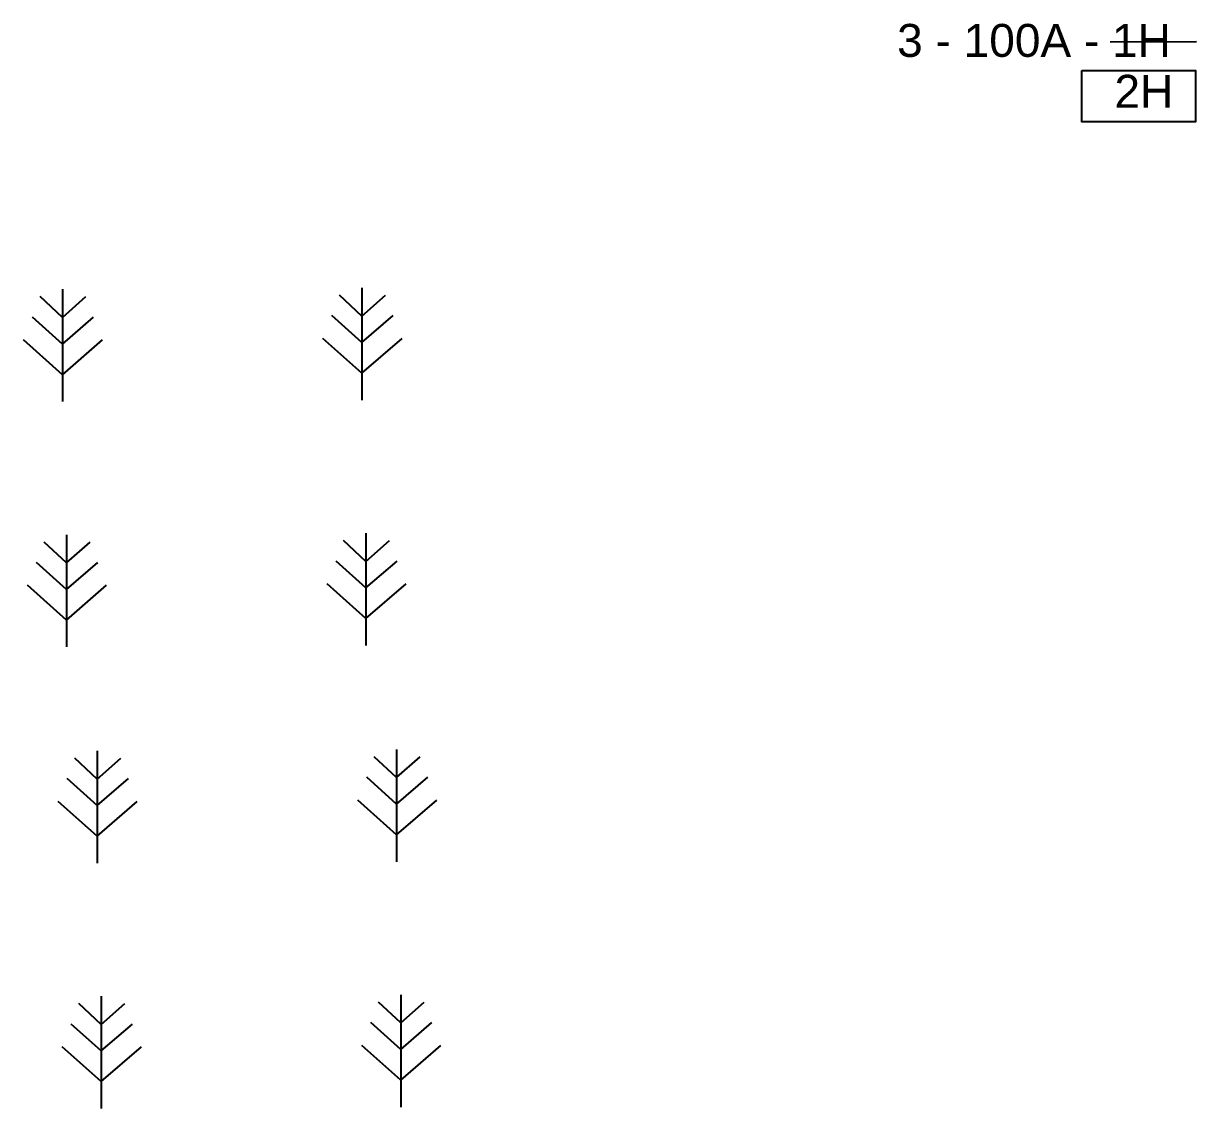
# Paper-space layout 'OBSERVAÇÕES' of a CAD drawing. Extents: x -300443 to 1108, y -9195518 to 518.
# Drawn here: x 337.4 to 394.4, y 270 to 322.7 of the extents above; entities that cross this region are included whole.
import ezdxf

# ---------------------------------------------------------------- set-up
doc = ezdxf.new("R2010")
doc.units = 0
doc.header["$MEASUREMENT"] = 0
doc.layers.get('0').update_dxf_attribs({"linetype": 'CONTINUOUS'})
for name, color, linetype in [('Arvores', 3, 'CONTINUOUS'), ('FORMATO', 7, 'CONTINUOUS'), ('Textos', 7, 'CONTINUOUS')]:
    doc.layers.add(name, color=color, linetype=linetype)
doc.styles.get("Standard").update_dxf_attribs({"font": 'arial.ttf'})

# ---------------------------------------------------------------- blocks, each defined once
blk = doc.blocks.new('A$C7283255F')
at = {"layer": 'Textos', "color": 3}
for p, q in [((7.55798, 21.811326), (7.55798, 0)), ((7.55798, 16.35188), (3.220914, 20.390679)), ((7.55798, 16.35188), (12.138872, 20.390679)), ((7.55798, 11.187433), (1.741773, 16.422848)), ((7.55798, 11.187433), (13.618013, 16.422848)), ((7.55798, 5.22917), (0.000029, 11.978753)), ((7.55798, 5.22917), (15.359757, 11.978753))]:
    blk.add_line(p, q, dxfattribs=at)

psp = doc.layouts.new('OBSERVAÇÕES')

# ---------------------------------------------------------------- linework, layer by layer
at = {"color": 1}
psp.add_line((390.201, 321.817), (394.395, 321.842), dxfattribs=at)
psp.add_lwpolyline([(388.83, 320.431), (394.348, 320.431), (394.348, 317.934), (388.83, 317.934)], close=True, dxfattribs=at)

# ---------------------------------------------------------------- block references
at = {"layer": 'Arvores', "xscale": 0.25, "yscale": 0.25, "zscale": 0.25}
for p in [(351.985, 304.414), (337.444, 304.346), (337.643, 292.428), (352.184, 292.496), (339.132, 281.926), (353.673, 281.994), (339.331, 270.009), (353.871, 270.077)]:
    psp.add_blockref('A$C7283255F', p, dxfattribs=at)

# ---------------------------------------------------------------- texts
at = {"layer": 'FORMATO', "color": 1, "char_height": 1.6, "width": 42.9914, "attachment_point": 1}
for s, insert in [('\\pxqc;{\\C256;3 - 100A - 1H}', (365.01, 322.689)), ('\\pxqc;2H', (370.343, 320.217))]:
    psp.add_mtext(s, dxfattribs=dict(at, insert=insert))

doc.saveas('drawing.dxf')
